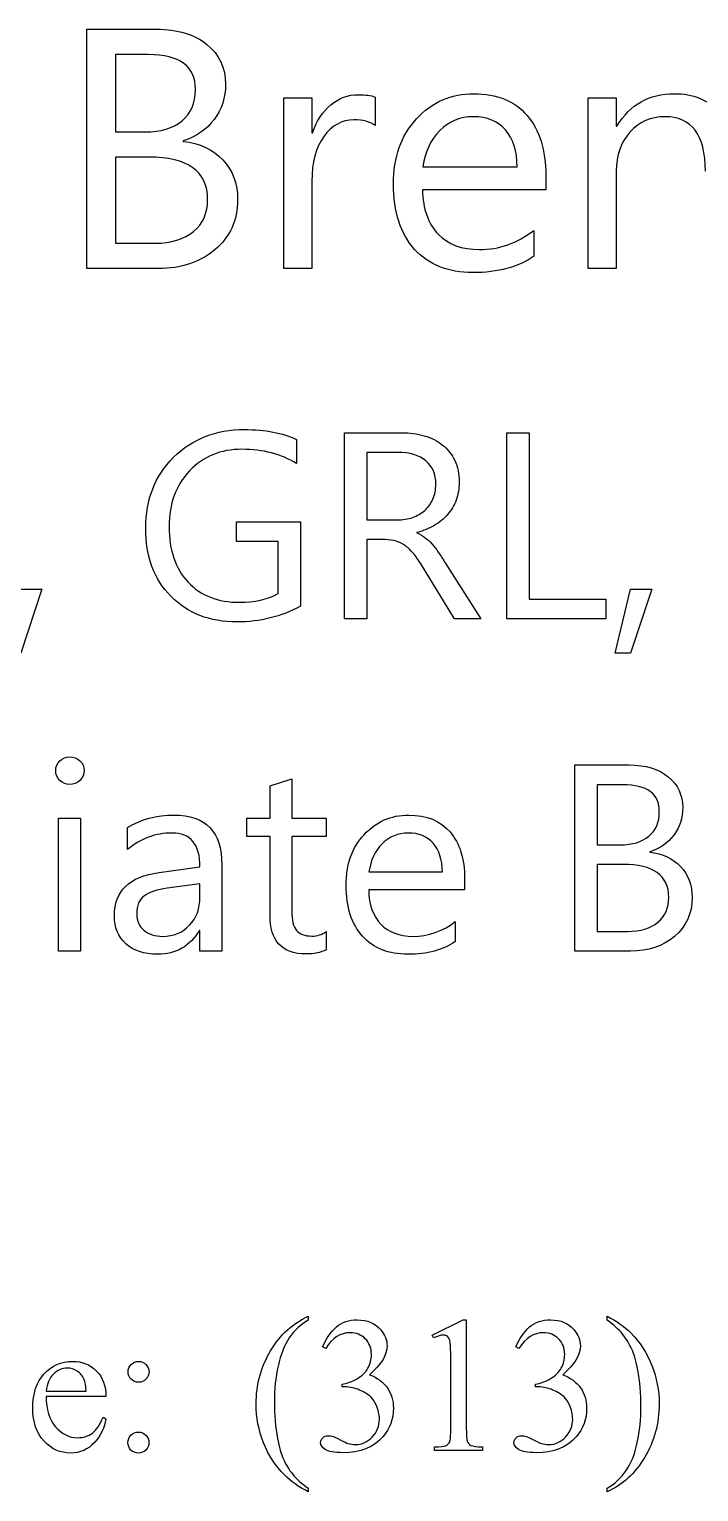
# Model space of a CAD drawing. Extents: x 2.32 to 5.29, y 6.96 to 8.91.
# Drawn here: x 3.931 to 4.364, y 7.961 to 8.907 of the extents above; entities that cross this region are included whole.
import ezdxf

# ---------------------------------------------------------------- set-up
doc = ezdxf.new("R2010")
doc.units = 0
doc.layers.add('Layer_1', color=7, linetype='CONTINUOUS')

msp = doc.modelspace()

# ---------------------------------------------------------------- linework, layer by layer
at = {"layer": 'Layer_1', "color": 7}
for p, q in [((3.968552, 8.752475), (3.968552, 8.907331)), ((3.968552, 8.907331), (4.013578, 8.907331)), ((3.987092, 8.890916), (3.987092, 8.840918)), ((4.008391, 8.890916), (3.987092, 8.890916)), ((3.987092, 8.890916), (3.987092, 8.890916)), ((4.095903, 8.752475), (4.095903, 8.863055)), ((4.095903, 8.863055), (4.114002, 8.863055)), ((4.114002, 8.863055), (4.114002, 8.84027)), ((4.154833, 8.863487), (4.154833, 8.845129)), ((4.292779, 8.752475), (4.292779, 8.863055)), ((4.292779, 8.863055), (4.310877, 8.863055)), ((4.310877, 8.863055), (4.310877, 8.844697)), ((3.987092, 8.840918), (4.006073, 8.840918)), ((4.114002, 8.84027), (4.114443, 8.84027)), ((4.154833, 8.845129), (4.154834, 8.845129)), ((4.310877, 8.844697), (4.311318, 8.844697)), ((4.030793, 8.835194), (4.030793, 8.834762)), ((3.987092, 8.824611), (3.987092, 8.768889)), ((4.008391, 8.824611), (3.987092, 8.824611)), ((3.987092, 8.824611), (3.987092, 8.824611)), ((4.185733, 8.818348), (4.24676, 8.818348)), ((4.24676, 8.818348), (4.24676, 8.818348)), ((4.2653, 8.812625), (4.2653, 8.803337)), ((4.310877, 8.81554), (4.310877, 8.752475)), ((4.114002, 8.808845), (4.114002, 8.752475)), ((4.2653, 8.803337), (4.185513, 8.803337)), ((4.2653, 8.803337), (4.2653, 8.803337)), ((4.257465, 8.777096), (4.257465, 8.760466)), ((3.987092, 8.768889), (4.012253, 8.768889)), ((3.968552, 8.752474), (3.968552, 8.752475)), ((4.014681, 8.752474), (3.968552, 8.752474)), ((4.114002, 8.752475), (4.095903, 8.752475)), ((4.310877, 8.752475), (4.292779, 8.752475)), ((4.104131, 8.641941), (4.104131, 8.626319)), ((4.135117, 8.525865), (4.135117, 8.646308)), ((4.135117, 8.646308), (4.171853, 8.646308)), ((4.240176, 8.525865), (4.240176, 8.646308)), ((4.240176, 8.646308), (4.254596, 8.646308)), ((4.254596, 8.646308), (4.254596, 8.538632)), ((4.149536, 8.633542), (4.149536, 8.589866)), ((4.169278, 8.633542), (4.149536, 8.633542)), ((4.149536, 8.633542), (4.149536, 8.633542)), ((4.065249, 8.575924), (4.065249, 8.588691)), ((4.065249, 8.588691), (4.10662, 8.588691)), ((4.10662, 8.588691), (4.10662, 8.534096)), ((4.149536, 8.589866), (4.169106, 8.589866)), ((4.0922, 8.575924), (4.065249, 8.575924)), ((4.0922, 8.542159), (4.0922, 8.575924)), ((4.161381, 8.5771), (4.149536, 8.5771)), ((4.149536, 8.5771), (4.149536, 8.525865)), ((4.181981, 8.581803), (4.181981, 8.581466)), ((4.206186, 8.525865), (4.185586, 8.559629)), ((4.200264, 8.562064), (4.223353, 8.525864)), ((3.939418, 8.545015), (3.925685, 8.503691)), ((3.925685, 8.545015), (3.939418, 8.545015)), ((3.939418, 8.545015), (3.939418, 8.545015)), ((4.310129, 8.503691), (4.320172, 8.545015)), ((4.333905, 8.545015), (4.320172, 8.503691)), ((4.320172, 8.545015), (4.333905, 8.545015)), ((4.333905, 8.545015), (4.333905, 8.545015)), ((4.254596, 8.538632), (4.304035, 8.538632)), ((4.304035, 8.538632), (4.304035, 8.525865)), ((4.10662, 8.534096), (4.10662, 8.534096)), ((4.149536, 8.525865), (4.135117, 8.525865)), ((4.223353, 8.525865), (4.206186, 8.525865)), ((4.223353, 8.525864), (4.223353, 8.525865)), ((4.304035, 8.525865), (4.240176, 8.525865)), ((4.304035, 8.525865), (4.304035, 8.525865)), ((4.320172, 8.503691), (4.310129, 8.503691)), ((4.086965, 8.417852), (4.101041, 8.422304)), ((4.101041, 8.422304), (4.101041, 8.396854)), ((4.284122, 8.310847), (4.284122, 8.431291)), ((4.284122, 8.431291), (4.319142, 8.431291)), ((3.957443, 8.418692), (3.957443, 8.418692)), ((4.086965, 8.396854), (4.086965, 8.417852)), ((4.298542, 8.418524), (4.298542, 8.379636)), ((4.315108, 8.418524), (4.298542, 8.418524)), ((4.298542, 8.418524), (4.298542, 8.418524)), ((3.950233, 8.310847), (3.950233, 8.396854)), ((3.950233, 8.396854), (3.96431, 8.396854)), ((3.96431, 8.396854), (3.96431, 8.310847)), ((4.071858, 8.385096), (4.071858, 8.396854)), ((4.071858, 8.396854), (4.086965, 8.396854)), ((4.101041, 8.396854), (4.123186, 8.396854)), ((4.123186, 8.396854), (4.123186, 8.385096)), ((3.994866, 8.376696), (3.994866, 8.390807)), ((4.086965, 8.385096), (4.071858, 8.385096)), ((4.086965, 8.334197), (4.086965, 8.385096)), ((4.123186, 8.385096), (4.101041, 8.385096)), ((4.101041, 8.385096), (4.101041, 8.336633)), ((4.298542, 8.379636), (4.313305, 8.379636)), ((4.332532, 8.375185), (4.332532, 8.374848)), ((4.015294, 8.361746), (4.041645, 8.365358)), ((4.055721, 8.366786), (4.055721, 8.310847)), ((4.298542, 8.366953), (4.298542, 8.323614)), ((4.315108, 8.366953), (4.298542, 8.366953)), ((4.298542, 8.366953), (4.298542, 8.366953)), ((4.15091, 8.362082), (4.198375, 8.362082)), ((4.198375, 8.362082), (4.198375, 8.362082)), ((4.212795, 8.35763), (4.212795, 8.350407)), ((4.041645, 8.354355), (4.020444, 8.351499)), ((4.041645, 8.345788), (4.041645, 8.354355)), ((4.041645, 8.354355), (4.041645, 8.354355)), ((4.212795, 8.350407), (4.150738, 8.350407)), ((4.212795, 8.350407), (4.212795, 8.350407)), ((4.206701, 8.329997), (4.206701, 8.317063)), ((4.041645, 8.324286), (4.041302, 8.324286)), ((4.041645, 8.310847), (4.041645, 8.324286)), ((4.123186, 8.323446), (4.123186, 8.311687)), ((4.298542, 8.323614), (4.318112, 8.323614)), ((3.96431, 8.310847), (3.950233, 8.310847)), ((3.96431, 8.310847), (3.96431, 8.310847)), ((4.055721, 8.310847), (4.041645, 8.310847)), ((4.055721, 8.310847), (4.055721, 8.310847)), ((4.123186, 8.311687), (4.123186, 8.311687)), ((4.32, 8.310847), (4.284122, 8.310847)), ((4.284122, 8.310847), (4.284122, 8.310847)), ((4.111662, 8.07458), (4.111662, 8.072016)), ((4.191741, 8.062434), (4.211882, 8.07226)), ((4.211882, 8.07226), (4.213896, 8.07226)), ((4.213896, 8.07226), (4.213896, 8.002375)), ((4.3049, 8.072016), (4.3049, 8.07458)), ((4.3049, 8.072016), (4.3049, 8.072016)), ((4.192656, 8.060542), (4.19174, 8.062434)), ((4.19174, 8.062434), (4.191741, 8.062434)), ((4.122954, 8.053829), (4.12094, 8.054805)), ((4.12094, 8.054805), (4.12094, 8.054804)), ((4.247954, 8.053829), (4.24594, 8.054805)), ((4.24594, 8.054805), (4.24594, 8.054804)), ((4.001938, 8.045405), (4.001938, 8.045405)), ((4.203825, 8.002375), (4.203825, 8.047053)), ((3.942184, 8.026179), (3.968063, 8.026179)), ((3.942184, 8.026179), (3.942184, 8.026179)), ((4.133574, 8.028865), (4.133574, 8.030696)), ((4.135527, 8.028865), (4.133574, 8.028865)), ((4.258574, 8.028865), (4.258574, 8.030696)), ((4.260527, 8.028865), (4.258574, 8.028865)), ((3.980819, 8.022639), (3.942184, 8.022639)), ((3.942184, 8.022639), (3.942184, 8.022639)), ((3.978927, 8.009394), (3.980819, 8.008173)), ((4.001815, 7.99969), (4.001815, 7.99969)), ((4.193205, 7.987788), (4.193205, 7.990046)), ((4.224333, 7.987788), (4.193205, 7.987788)), ((4.224333, 7.990046), (4.224333, 7.987788)), ((4.111662, 7.963313), (4.111662, 7.961054)), ((4.111662, 7.963313), (4.111662, 7.963313)), ((4.3049, 7.961054), (4.3049, 7.963313))]:
    msp.add_line(p, q, dxfattribs=at)
for points in [[(4.013578, 8.907331), (4.027262, 8.907331), (4.038114, 8.904055), (4.046133, 8.897504)], [(4.046133, 8.897504), (4.054152, 8.890952), (4.058162, 8.882421), (4.058162, 8.87191)], [(4.038739, 8.868347), (4.038739, 8.883393), (4.028623, 8.890916), (4.008391, 8.890916)], [(4.030021, 8.848045), (4.035833, 8.852868), (4.038739, 8.859636), (4.038739, 8.868347)], [(4.058162, 8.87191), (4.058162, 8.863127), (4.055734, 8.855496), (4.050878, 8.849017)], [(4.114443, 8.84027), (4.117018, 8.848045), (4.120954, 8.854092), (4.126251, 8.858412)], [(4.126251, 8.858412), (4.131548, 8.862803), (4.137471, 8.864999), (4.144018, 8.864999)], [(4.144018, 8.864999), (4.148727, 8.864999), (4.152332, 8.864495), (4.154833, 8.863487)], [(4.18165, 8.849341), (4.191656, 8.860212), (4.204052, 8.865647), (4.21884, 8.865647)], [(4.21884, 8.865647), (4.233628, 8.865647), (4.245068, 8.860968), (4.253161, 8.851608)], [(4.311318, 8.844697), (4.319853, 8.858664), (4.332212, 8.865647), (4.348398, 8.865647)], [(4.348398, 8.865647), (4.360758, 8.865647), (4.370212, 8.861723), (4.37676, 8.853876)], [(4.006073, 8.840918), (4.016226, 8.840918), (4.024209, 8.843293), (4.030021, 8.848045)], [(4.050878, 8.849017), (4.046022, 8.842537), (4.039327, 8.83793), (4.030793, 8.835194)], [(4.141149, 8.848693), (4.133424, 8.848693), (4.12695, 8.845129), (4.121727, 8.838002)], [(4.154834, 8.845129), (4.15167, 8.847505), (4.147109, 8.848693), (4.141149, 8.848693)], [(4.166752, 8.807333), (4.166752, 8.824539), (4.171718, 8.838542), (4.18165, 8.849341)], [(4.218509, 8.850744), (4.209975, 8.850744), (4.202728, 8.847757), (4.196769, 8.841781)], [(4.239146, 8.842213), (4.234217, 8.847901), (4.227338, 8.850744), (4.218509, 8.850744)], [(4.253161, 8.851608), (4.261254, 8.842249), (4.2653, 8.829255), (4.2653, 8.812625)], [(4.342218, 8.850744), (4.333169, 8.850744), (4.325665, 8.847397), (4.319706, 8.840702)], [(4.368483, 8.81554), (4.368483, 8.83901), (4.359728, 8.850744), (4.342218, 8.850744)], [(4.196769, 8.841781), (4.19081, 8.835806), (4.187131, 8.827995), (4.185733, 8.818348)], [(4.24676, 8.818348), (4.246686, 8.828571), (4.244147, 8.836526), (4.239146, 8.842213)], [(4.319706, 8.840702), (4.31382, 8.834078), (4.310877, 8.825691), (4.310877, 8.81554)], [(4.030793, 8.834762), (4.041461, 8.833538), (4.049995, 8.829579), (4.056396, 8.822883)], [(4.121727, 8.838002), (4.116577, 8.830875), (4.114002, 8.821156), (4.114002, 8.808845)], [(4.046574, 8.797182), (4.046574, 8.815468), (4.033846, 8.824611), (4.008391, 8.824611)], [(4.056396, 8.822883), (4.062797, 8.81626), (4.065997, 8.807621), (4.065997, 8.796966)], [(4.180436, 8.764893), (4.171313, 8.774972), (4.166752, 8.789119), (4.166752, 8.807333)], [(4.185513, 8.803337), (4.185807, 8.791027), (4.189191, 8.781524), (4.195665, 8.774828)], [(4.037525, 8.776448), (4.043558, 8.781488), (4.046574, 8.788399), (4.046574, 8.797182)], [(4.065997, 8.796966), (4.065997, 8.783719), (4.061141, 8.772992), (4.05143, 8.764785)], [(4.012253, 8.768889), (4.023142, 8.768889), (4.031566, 8.771409), (4.037525, 8.776448)], [(4.195665, 8.774828), (4.20214, 8.768133), (4.211042, 8.764786), (4.222372, 8.764786)], [(4.222372, 8.764786), (4.235099, 8.764786), (4.246797, 8.768889), (4.257465, 8.777096)], [(4.05143, 8.764785), (4.041718, 8.756578), (4.029469, 8.752474), (4.014681, 8.752474)], [(4.218068, 8.749883), (4.202103, 8.749883), (4.189559, 8.754887), (4.180436, 8.764893)], [(4.257465, 8.760466), (4.247533, 8.753411), (4.2344, 8.749883), (4.218068, 8.749883)], [(4.024564, 8.63035), (4.036638, 8.642333), (4.051916, 8.648324), (4.070399, 8.648324)], [(4.070399, 8.648324), (4.083789, 8.648324), (4.095033, 8.646197), (4.104131, 8.641941)], [(4.171853, 8.646308), (4.177232, 8.646308), (4.182181, 8.645636), (4.186702, 8.644293)], [(4.186702, 8.644293), (4.19128, 8.643005), (4.195228, 8.641017), (4.198547, 8.638329)], [(4.006539, 8.584491), (4.006539, 8.603137), (4.012548, 8.618423), (4.024564, 8.63035)], [(4.068768, 8.635558), (4.054978, 8.635558), (4.043676, 8.63091), (4.034864, 8.621615)], [(4.104131, 8.626319), (4.094174, 8.632478), (4.082387, 8.635558), (4.068768, 8.635558)], [(4.187732, 8.628082), (4.183498, 8.631722), (4.177346, 8.633542), (4.169278, 8.633542)], [(4.198547, 8.638329), (4.201923, 8.635642), (4.204555, 8.632282), (4.206443, 8.62825)], [(4.034864, 8.621615), (4.026052, 8.61232), (4.021646, 8.600281), (4.021646, 8.585499)], [(4.194169, 8.613048), (4.194169, 8.619487), (4.192024, 8.624499), (4.187732, 8.628082)], [(4.206443, 8.62825), (4.208332, 8.624275), (4.209276, 8.619599), (4.209276, 8.614224)], [(4.192281, 8.603305), (4.19354, 8.606217), (4.194169, 8.609464), (4.194169, 8.613048)], [(4.209276, 8.614224), (4.209276, 8.610024), (4.208618, 8.606161), (4.207302, 8.602633)], [(4.187045, 8.595998), (4.189277, 8.598014), (4.191022, 8.600449), (4.192281, 8.603305)], [(4.207302, 8.602633), (4.206043, 8.599161), (4.204212, 8.596054), (4.201809, 8.59331)], [(4.179063, 8.591462), (4.182153, 8.592526), (4.184814, 8.594038), (4.187045, 8.595998)], [(4.201809, 8.59331), (4.199462, 8.590566), (4.196601, 8.588214), (4.193225, 8.586255)], [(4.022762, 8.540479), (4.011947, 8.551566), (4.006539, 8.566237), (4.006539, 8.584491)], [(4.021646, 8.585499), (4.021646, 8.570268), (4.025737, 8.558286), (4.03392, 8.549551)], [(4.169106, 8.589866), (4.172711, 8.589866), (4.17603, 8.590398), (4.179063, 8.591462)], [(4.193225, 8.586255), (4.189906, 8.584351), (4.186158, 8.582867), (4.181981, 8.581803)], [(4.168591, 8.576092), (4.166474, 8.576764), (4.164071, 8.5771), (4.161381, 8.5771)], [(4.1746, 8.573068), (4.172769, 8.574468), (4.170766, 8.575476), (4.168591, 8.576092)], [(4.181981, 8.581466), (4.184041, 8.58057), (4.185815, 8.579535), (4.187303, 8.578359)], [(4.187303, 8.578359), (4.188848, 8.577239), (4.190307, 8.575895), (4.19168, 8.574327)], [(4.19168, 8.574327), (4.193054, 8.572759), (4.194398, 8.570967), (4.195714, 8.568952)], [(4.180093, 8.567609), (4.178319, 8.569848), (4.176488, 8.571668), (4.1746, 8.573068)], [(4.185586, 8.559629), (4.183698, 8.562765), (4.181867, 8.565425), (4.180093, 8.567609)], [(4.195714, 8.568952), (4.197088, 8.566992), (4.198604, 8.564696), (4.200264, 8.562064)], [(4.03392, 8.549551), (4.042103, 8.540871), (4.053204, 8.536532), (4.067223, 8.536532)], [(4.065421, 8.523849), (4.047853, 8.523849), (4.033634, 8.529393), (4.022762, 8.540479)], [(4.067223, 8.536532), (4.076836, 8.536532), (4.085162, 8.538408), (4.0922, 8.542159)], [(4.10662, 8.534096), (4.09426, 8.527265), (4.080527, 8.523849), (4.065421, 8.523849)], [(3.948345, 8.427595), (3.948345, 8.430171), (3.949232, 8.432299), (3.951006, 8.433979)], [(3.951006, 8.433979), (3.95278, 8.435714), (3.954925, 8.436582), (3.957443, 8.436582)], [(3.957443, 8.436582), (3.960018, 8.436582), (3.962192, 8.435714), (3.963966, 8.433979)], [(3.963966, 8.433979), (3.965797, 8.432299), (3.966713, 8.430171), (3.966713, 8.427595)], [(3.951006, 8.421212), (3.949232, 8.422892), (3.948345, 8.425019), (3.948345, 8.427595)], [(3.966713, 8.427595), (3.966713, 8.425132), (3.965797, 8.423032), (3.963966, 8.421296)], [(4.319142, 8.431291), (4.329785, 8.431291), (4.338225, 8.428743), (4.344462, 8.423648)], [(4.344462, 8.423648), (4.3507, 8.418552), (4.353818, 8.411917), (4.353818, 8.403742)], [(3.957443, 8.418692), (3.954925, 8.418692), (3.95278, 8.419532), (3.951006, 8.421212)], [(3.963966, 8.421296), (3.962192, 8.41956), (3.960018, 8.418692), (3.957443, 8.418692)], [(4.338712, 8.40097), (4.338712, 8.412673), (4.330844, 8.418524), (4.315108, 8.418524)], [(4.353818, 8.403742), (4.353818, 8.39691), (4.35193, 8.390975), (4.348153, 8.385936)], [(3.994866, 8.390807), (4.003507, 8.396183), (4.013463, 8.39887), (4.024736, 8.39887)], [(4.024736, 8.39887), (4.045393, 8.39887), (4.055721, 8.388175), (4.055721, 8.366786)], [(4.147734, 8.386188), (4.155516, 8.394643), (4.165158, 8.39887), (4.17666, 8.39887)], [(4.17666, 8.39887), (4.188161, 8.39887), (4.197059, 8.395231), (4.203354, 8.387951)], [(4.331931, 8.38518), (4.336451, 8.388931), (4.338712, 8.394195), (4.338712, 8.40097)], [(4.023534, 8.387279), (4.012948, 8.387279), (4.003392, 8.383752), (3.994866, 8.376696)], [(4.041645, 8.365358), (4.041645, 8.379972), (4.035608, 8.387279), (4.023534, 8.387279)], [(4.136147, 8.353515), (4.136147, 8.366898), (4.140009, 8.377788), (4.147734, 8.386188)], [(4.176402, 8.387279), (4.169764, 8.387279), (4.164128, 8.384956), (4.159493, 8.380308)], [(4.192453, 8.380644), (4.188619, 8.385068), (4.183269, 8.387279), (4.176402, 8.387279)], [(4.203354, 8.387951), (4.209648, 8.380672), (4.212795, 8.370565), (4.212795, 8.35763)], [(4.313305, 8.379636), (4.321202, 8.379636), (4.32741, 8.381484), (4.331931, 8.38518)], [(4.348153, 8.385936), (4.344376, 8.380896), (4.339169, 8.377313), (4.332532, 8.375185)], [(4.159493, 8.380308), (4.154858, 8.375661), (4.151997, 8.369585), (4.15091, 8.362082)], [(4.198375, 8.362082), (4.198316, 8.370033), (4.196342, 8.376221), (4.192453, 8.380644)], [(4.332532, 8.374848), (4.340829, 8.373896), (4.347466, 8.370816), (4.352445, 8.365609)], [(4.344806, 8.34562), (4.344806, 8.359842), (4.334906, 8.366953), (4.315108, 8.366953)], [(4.352445, 8.365609), (4.357423, 8.360457), (4.359912, 8.353738), (4.359912, 8.345451)], [(3.986283, 8.333693), (3.986283, 8.349763), (3.995953, 8.359114), (4.015294, 8.361746)], [(4.005681, 8.346712), (4.002362, 8.344472), (4.000703, 8.340468), (4.000703, 8.334701)], [(4.020444, 8.351499), (4.013921, 8.350603), (4.009, 8.349007), (4.005681, 8.346712)], [(4.14679, 8.320506), (4.139694, 8.328346), (4.136147, 8.339348), (4.136147, 8.353515)], [(4.150738, 8.350407), (4.150967, 8.340832), (4.153599, 8.333441), (4.158635, 8.328234)], [(4.034778, 8.327562), (4.039356, 8.332377), (4.041645, 8.338453), (4.041645, 8.345788)], [(4.337767, 8.329493), (4.34246, 8.333413), (4.344806, 8.338788), (4.344806, 8.34562)], [(4.359912, 8.345451), (4.359912, 8.335148), (4.356136, 8.326805), (4.348582, 8.320422)], [(3.993664, 8.315635), (3.988743, 8.32017), (3.986283, 8.32619), (3.986283, 8.333693)], [(4.000703, 8.334701), (4.000703, 8.330501), (4.002219, 8.327058), (4.005252, 8.32437)], [(4.017526, 8.320422), (4.024507, 8.320422), (4.030258, 8.322802), (4.034778, 8.327562)], [(4.110054, 8.309), (4.094661, 8.309), (4.086965, 8.317399), (4.086965, 8.334197)], [(4.101041, 8.336633), (4.101041, 8.330865), (4.102042, 8.32675), (4.104045, 8.324286)], [(4.158635, 8.328234), (4.16367, 8.323026), (4.170594, 8.320422), (4.179406, 8.320422)], [(4.179406, 8.320422), (4.189306, 8.320422), (4.198404, 8.323614), (4.206701, 8.329997)], [(4.318112, 8.323614), (4.32658, 8.323614), (4.333132, 8.325574), (4.337767, 8.329493)], [(4.005252, 8.32437), (4.008342, 8.321738), (4.012433, 8.320422), (4.017526, 8.320422)], [(4.041302, 8.324286), (4.035179, 8.313983), (4.026166, 8.308832), (4.014264, 8.308832)], [(4.104045, 8.324286), (4.106048, 8.321822), (4.109367, 8.32059), (4.114002, 8.32059)], [(4.114002, 8.32059), (4.11755, 8.32059), (4.120611, 8.321542), (4.123186, 8.323446)], [(4.176059, 8.308832), (4.163642, 8.308832), (4.153885, 8.312723), (4.14679, 8.320506)], [(4.348582, 8.320422), (4.341029, 8.314038), (4.331502, 8.310847), (4.32, 8.310847)], [(4.014264, 8.308832), (4.005509, 8.308832), (3.998643, 8.311099), (3.993664, 8.315635)], [(4.123186, 8.311687), (4.119867, 8.309896), (4.11549, 8.309), (4.110054, 8.309)], [(4.206701, 8.317063), (4.198976, 8.311575), (4.188762, 8.308832), (4.176059, 8.308832)], [(4.087309, 8.052241), (4.093535, 8.062658), (4.101653, 8.070104), (4.111662, 8.07458)], [(4.111662, 8.072016), (4.106658, 8.069249), (4.102548, 8.065465), (4.099333, 8.060664)], [(4.129851, 8.067683), (4.133472, 8.070735), (4.137969, 8.07226), (4.14334, 8.07226)], [(4.14334, 8.07226), (4.149972, 8.07226), (4.155058, 8.070104), (4.158598, 8.065791)], [(4.254851, 8.067683), (4.258472, 8.070735), (4.262969, 8.07226), (4.26834, 8.07226)], [(4.26834, 8.07226), (4.274972, 8.07226), (4.280058, 8.070104), (4.283598, 8.065791)], [(4.3049, 8.07458), (4.311085, 8.071528), (4.316232, 8.067927), (4.320342, 8.063777)], [(4.31491, 8.063044), (4.312387, 8.066177), (4.30905, 8.069168), (4.3049, 8.072016)], [(4.12094, 8.054804), (4.1233, 8.060379), (4.12627, 8.064672), (4.129851, 8.067683)], [(4.138762, 8.06396), (4.132455, 8.06396), (4.127186, 8.060583), (4.122954, 8.053829)], [(4.148528, 8.060054), (4.145924, 8.062658), (4.142668, 8.06396), (4.138762, 8.06396)], [(4.158598, 8.065791), (4.161284, 8.062576), (4.162627, 8.059138), (4.162627, 8.055476)], [(4.198942, 8.062434), (4.197437, 8.062434), (4.195341, 8.061803), (4.192656, 8.060542)], [(4.201628, 8.061518), (4.200895, 8.062129), (4.2, 8.062434), (4.198942, 8.062434)], [(4.24594, 8.054804), (4.2483, 8.060379), (4.25127, 8.064672), (4.254851, 8.067683)], [(4.263762, 8.06396), (4.257455, 8.06396), (4.252186, 8.060583), (4.247954, 8.053829)], [(4.273528, 8.060054), (4.270924, 8.062658), (4.267668, 8.06396), (4.263762, 8.06396)], [(4.283598, 8.065791), (4.286284, 8.062576), (4.287627, 8.059138), (4.287627, 8.055476)], [(4.320952, 8.053278), (4.319446, 8.056656), (4.317432, 8.059911), (4.31491, 8.063044)], [(4.320342, 8.063777), (4.32616, 8.057836), (4.330657, 8.050857), (4.33383, 8.042841)], [(4.099333, 8.060664), (4.096119, 8.055862), (4.093718, 8.049779), (4.092131, 8.042414)], [(4.152495, 8.049922), (4.152495, 8.054113), (4.151173, 8.057491), (4.148528, 8.060054)], [(4.162627, 8.055476), (4.162627, 8.049454), (4.158843, 8.043228), (4.151274, 8.036799)], [(4.203215, 8.05865), (4.20293, 8.059952), (4.202401, 8.060908), (4.201628, 8.061518)], [(4.203825, 8.047053), (4.203825, 8.053075), (4.203621, 8.056941), (4.203215, 8.05865)], [(4.277495, 8.049922), (4.277495, 8.054113), (4.276173, 8.057491), (4.273528, 8.060054)], [(4.287627, 8.055476), (4.287627, 8.049454), (4.283843, 8.043228), (4.276274, 8.036799)], [(4.324797, 8.03979), (4.32378, 8.045405), (4.322498, 8.049901), (4.320952, 8.053278)], [(3.940841, 8.037348), (3.945765, 8.042719), (3.951929, 8.045405), (3.959335, 8.045405)], [(3.959335, 8.045405), (3.965601, 8.045405), (3.970749, 8.04333), (3.974777, 8.039179)], [(3.995163, 8.03863), (3.995163, 8.040502), (3.995814, 8.042089), (3.997116, 8.043391)], [(3.997116, 8.043391), (3.998459, 8.044734), (4.000066, 8.045405), (4.001938, 8.045405)], [(4.001938, 8.045405), (4.003809, 8.045405), (4.005396, 8.044734), (4.006698, 8.043391)], [(4.006698, 8.043391), (4.008041, 8.042089), (4.008712, 8.040502), (4.008712, 8.03863)], [(4.077971, 8.017756), (4.077971, 8.03037), (4.081084, 8.041865), (4.087309, 8.052241)], [(4.150298, 8.041072), (4.151763, 8.043758), (4.152495, 8.046708), (4.152495, 8.049922)], [(4.275298, 8.041072), (4.276763, 8.043758), (4.277495, 8.046708), (4.277495, 8.049922)], [(3.933517, 8.015009), (3.933517, 8.024572), (3.935959, 8.032018), (3.940841, 8.037348)], [(3.946823, 8.037104), (3.944178, 8.0345), (3.942632, 8.030858), (3.942184, 8.026179)], [(3.955917, 8.041071), (3.95254, 8.041071), (3.949508, 8.039749), (3.946823, 8.037104)], [(3.962204, 8.039118), (3.96021, 8.04042), (3.958114, 8.041071), (3.955917, 8.041071)], [(3.966781, 8.033747), (3.965764, 8.036026), (3.964238, 8.037816), (3.962204, 8.039118)], [(3.974777, 8.039179), (3.978805, 8.03507), (3.980819, 8.029556), (3.980819, 8.022639)], [(3.997116, 8.033808), (3.995814, 8.035151), (3.995163, 8.036758), (3.995163, 8.03863)], [(4.008712, 8.03863), (4.008712, 8.036758), (4.008041, 8.035151), (4.006698, 8.033808)], [(4.092131, 8.042414), (4.090544, 8.035049), (4.089751, 8.027359), (4.089751, 8.019343)], [(4.133574, 8.030696), (4.136789, 8.031103), (4.140003, 8.032263), (4.143218, 8.034175)], [(4.143218, 8.034175), (4.146473, 8.036088), (4.148833, 8.038387), (4.150298, 8.041072)], [(4.151274, 8.036799), (4.156361, 8.034805), (4.160206, 8.031957), (4.16281, 8.028254)], [(4.258574, 8.030696), (4.261789, 8.031103), (4.265003, 8.032263), (4.268218, 8.034175)], [(4.268218, 8.034175), (4.271473, 8.036088), (4.273833, 8.038387), (4.275298, 8.041072)], [(4.276274, 8.036799), (4.281361, 8.034805), (4.285206, 8.031957), (4.28781, 8.028254)], [(4.326811, 8.016047), (4.326811, 8.024714), (4.32614, 8.032628), (4.324797, 8.03979)], [(4.33383, 8.042841), (4.337004, 8.034866), (4.338591, 8.026545), (4.338591, 8.017878)], [(3.968063, 8.026179), (3.967859, 8.02976), (3.967432, 8.032282), (3.966781, 8.033747)], [(4.001938, 8.031855), (4.000066, 8.031855), (3.998459, 8.032506), (3.997116, 8.033808)], [(4.006698, 8.033808), (4.005396, 8.032506), (4.003809, 8.031855), (4.001938, 8.031855)], [(4.144866, 8.026851), (4.141814, 8.028194), (4.138701, 8.028865), (4.135527, 8.028865)], [(4.152068, 8.022456), (4.150318, 8.024084), (4.147917, 8.025549), (4.144866, 8.026851)], [(4.16281, 8.028254), (4.165414, 8.024551), (4.166716, 8.020197), (4.166716, 8.015193)], [(4.269866, 8.026851), (4.266814, 8.028194), (4.263701, 8.028865), (4.260527, 8.028865)], [(4.277068, 8.022456), (4.275318, 8.024084), (4.272917, 8.025549), (4.269866, 8.026851)], [(4.28781, 8.028254), (4.290414, 8.024551), (4.291716, 8.020197), (4.291716, 8.015193)], [(3.940658, 7.993891), (3.935897, 7.99914), (3.933517, 8.00618), (3.933517, 8.015009)], [(3.942184, 8.022639), (3.942147, 8.014338), (3.944161, 8.007828), (3.948227, 8.003108)], [(4.082732, 7.992793), (4.079558, 8.000809), (4.077971, 8.00913), (4.077971, 8.017756)], [(4.089751, 8.019343), (4.089751, 8.010635), (4.090422, 8.002721), (4.091765, 7.9956)], [(4.155547, 8.017268), (4.154489, 8.019547), (4.153329, 8.021276), (4.152068, 8.022456)], [(4.157683, 8.007869), (4.157683, 8.011084), (4.156971, 8.014217), (4.155547, 8.017268)], [(4.166716, 8.015193), (4.166716, 8.008031), (4.164438, 8.001826), (4.15988, 7.996577)], [(4.280547, 8.017268), (4.279489, 8.019547), (4.278329, 8.021276), (4.277068, 8.022456)], [(4.282683, 8.007869), (4.282683, 8.011084), (4.281971, 8.014217), (4.280547, 8.017268)], [(4.291716, 8.015193), (4.291716, 8.008031), (4.289438, 8.001826), (4.28488, 7.996577)], [(4.324431, 7.992915), (4.326018, 8.00032), (4.326811, 8.008031), (4.326811, 8.016047)], [(4.338591, 8.017878), (4.338591, 8.005264), (4.335478, 7.993769), (4.329253, 7.983393)], [(3.972091, 7.999018), (3.974818, 8.001053), (3.977096, 8.004511), (3.978927, 8.009394)], [(3.980819, 8.008173), (3.979965, 8.002599), (3.977483, 7.997513), (3.973373, 7.992915)], [(4.153044, 7.996456), (4.156137, 7.99967), (4.157683, 8.003475), (4.157683, 8.007869)], [(4.278044, 7.996456), (4.281137, 7.99967), (4.282683, 8.003475), (4.282683, 8.007869)], [(3.948227, 8.003108), (3.952296, 7.998388), (3.957077, 7.996027), (3.96257, 7.996027)], [(3.96257, 7.996027), (3.966232, 7.996027), (3.969406, 7.997024), (3.972091, 7.999018)], [(3.99504, 7.992854), (3.99504, 7.994725), (3.995691, 7.996333), (3.996994, 7.997675)], [(3.996994, 7.997675), (3.998336, 7.999018), (3.999944, 7.99969), (4.001815, 7.99969)], [(4.001815, 7.99969), (4.003728, 7.99969), (4.005335, 7.999018), (4.006637, 7.997675)], [(4.006637, 7.997675), (4.00798, 7.996333), (4.008651, 7.994725), (4.008651, 7.992854)], [(4.121062, 7.995966), (4.122038, 7.996862), (4.123198, 7.997309), (4.124541, 7.997309)], [(4.124541, 7.997309), (4.125558, 7.997309), (4.126596, 7.997147), (4.127654, 7.996821)], [(4.127654, 7.996821), (4.128346, 7.996618), (4.129912, 7.995865), (4.132353, 7.994563)], [(4.15988, 7.996577), (4.153939, 7.989741), (4.145334, 7.986323), (4.134062, 7.986323)], [(4.142241, 7.991634), (4.146391, 7.991634), (4.149993, 7.993241), (4.153044, 7.996456)], [(4.203154, 7.993403), (4.203601, 7.99442), (4.203825, 7.997411), (4.203825, 8.002375)], [(4.213896, 8.002375), (4.213896, 7.997736), (4.214079, 7.994847), (4.214445, 7.993708)], [(4.246062, 7.995966), (4.247038, 7.996862), (4.248198, 7.997309), (4.249541, 7.997309)], [(4.249541, 7.997309), (4.250558, 7.997309), (4.251596, 7.997147), (4.252654, 7.996821)], [(4.252654, 7.996821), (4.253346, 7.996618), (4.254912, 7.995865), (4.257353, 7.994563)], [(4.28488, 7.996577), (4.278939, 7.989741), (4.270334, 7.986323), (4.259062, 7.986323)], [(4.267241, 7.991634), (4.271391, 7.991634), (4.274993, 7.993241), (4.278044, 7.996456)], [(3.957931, 7.986079), (3.951217, 7.986079), (3.94546, 7.988683), (3.940658, 7.993891)], [(3.973373, 7.992915), (3.969263, 7.988357), (3.964116, 7.986079), (3.957931, 7.986079)], [(3.996994, 7.988032), (3.995691, 7.989375), (3.99504, 7.990982), (3.99504, 7.992854)], [(4.001815, 7.986079), (3.999944, 7.986079), (3.998336, 7.98673), (3.996994, 7.988032)], [(4.006637, 7.988032), (4.005294, 7.98673), (4.003687, 7.986079), (4.001815, 7.986079)], [(4.008651, 7.992854), (4.008651, 7.990982), (4.00798, 7.989375), (4.006637, 7.988032)], [(4.096282, 7.971919), (4.090422, 7.977819), (4.085906, 7.984777), (4.082732, 7.992793)], [(4.091765, 7.9956), (4.092823, 7.989985), (4.094105, 7.985489), (4.09561, 7.982111)], [(4.119658, 7.992854), (4.119658, 7.994034), (4.120126, 7.995071), (4.121062, 7.995966)], [(4.122649, 7.988398), (4.120655, 7.989782), (4.119658, 7.991267), (4.119658, 7.992854)], [(4.134062, 7.986323), (4.128488, 7.986323), (4.124683, 7.987015), (4.122649, 7.988398)], [(4.132353, 7.994563), (4.134795, 7.993302), (4.136483, 7.992549), (4.137419, 7.992305)], [(4.137419, 7.992305), (4.138925, 7.991858), (4.140532, 7.991634), (4.142241, 7.991634)], [(4.193205, 7.990046), (4.197111, 7.990127), (4.199634, 7.990453), (4.200773, 7.991023)], [(4.200773, 7.991023), (4.201913, 7.991633), (4.202706, 7.992426), (4.203154, 7.993403)], [(4.214445, 7.993708), (4.214852, 7.992569), (4.215666, 7.991694), (4.216887, 7.991084)], [(4.216887, 7.991084), (4.218107, 7.990473), (4.220589, 7.990127), (4.224333, 7.990046)], [(4.244658, 7.992854), (4.244658, 7.994034), (4.245126, 7.995071), (4.246062, 7.995966)], [(4.247649, 7.988398), (4.245655, 7.989782), (4.244658, 7.991267), (4.244658, 7.992854)], [(4.259062, 7.986323), (4.253488, 7.986323), (4.249683, 7.987015), (4.247649, 7.988398)], [(4.257353, 7.994563), (4.259795, 7.993302), (4.261483, 7.992549), (4.262419, 7.992305)], [(4.262419, 7.992305), (4.263925, 7.991858), (4.265532, 7.991634), (4.267241, 7.991634)], [(4.317229, 7.974726), (4.320484, 7.979487), (4.322885, 7.98555), (4.324431, 7.992915)], [(4.09561, 7.982111), (4.097116, 7.978694), (4.09913, 7.975418), (4.101653, 7.972285)], [(4.329253, 7.983393), (4.323068, 7.972977), (4.31495, 7.96553), (4.3049, 7.961054)], [(4.111662, 7.961054), (4.105518, 7.964147), (4.100391, 7.967768), (4.096282, 7.971919)], [(4.101653, 7.972285), (4.104216, 7.969152), (4.107553, 7.966161), (4.111662, 7.963313)], [(4.3049, 7.963313), (4.309905, 7.96612), (4.314014, 7.969925), (4.317229, 7.974726)]]:
    msp.add_open_spline(points, degree=3, dxfattribs=at)

doc.saveas('drawing.dxf')
